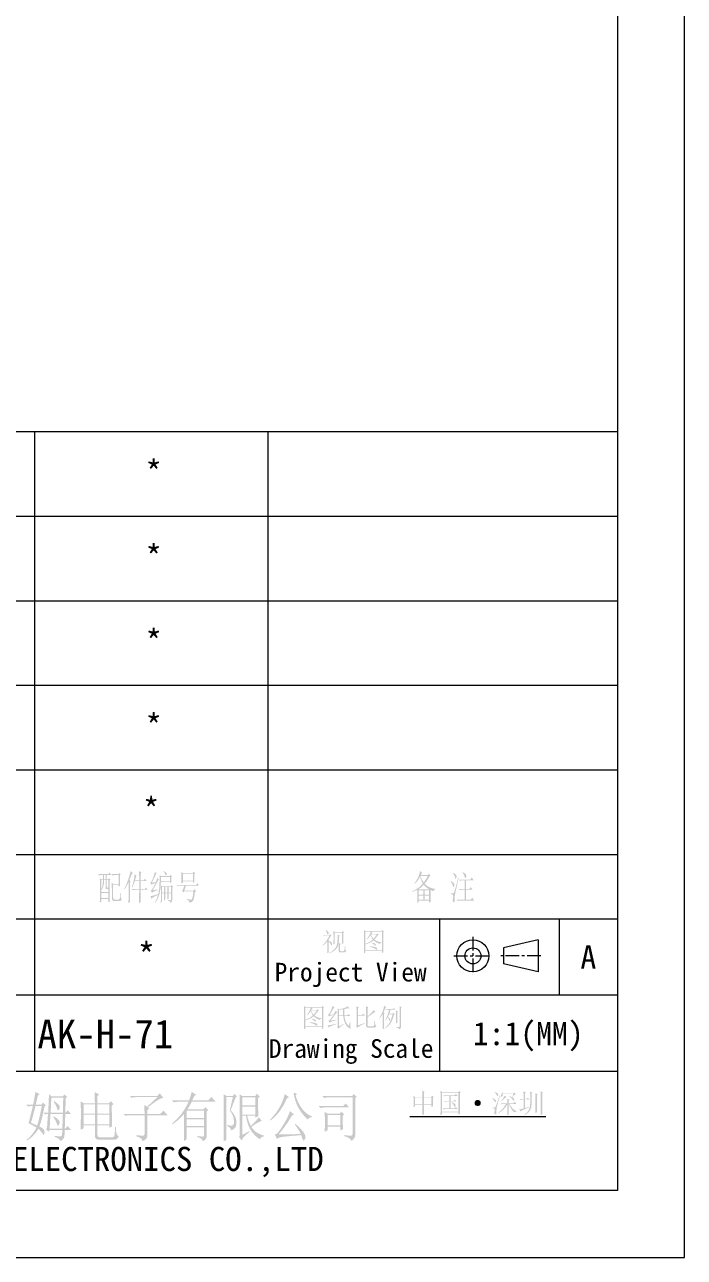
# Model space of a CAD drawing. Header units: millimetres. Extents: x 0 to 260, y 22 to 203.
# Drawn here: x 215.6 to 259.9, y 22.3 to 104.9 of the extents above; entities that cross this region are included whole.
import ezdxf

# ---------------------------------------------------------------- set-up
doc = ezdxf.new("R2010")
doc.units = ezdxf.units.MM

msp = doc.modelspace()

# ---------------------------------------------------------------- hatches: boundary and pattern name
h = msp.add_hatch(color=7)
h.paths.add_polyline_path([(222.011341, 47.880577), (222.011755, 47.659419), (222.012995, 47.468957), (222.015062, 47.309294), (222.017956, 47.180534), (221.923698, 47.125963), (221.923698, 47.253294), (221.559896, 47.253294), (221.559896, 46.416549), (221.566623, 46.345219), (221.586837, 46.295695), (221.62059, 46.267876), (221.667934, 46.261658), (221.937479, 46.261658), (221.980749, 46.284395), (222.004176, 46.352608), (222.010471, 46.408316), (222.016096, 46.484487), (222.020996, 46.581122), (222.025122, 46.69822), (222.058746, 46.69822), (222.062053, 46.529962), (222.071975, 46.407179), (222.097193, 46.327735), (222.146389, 46.289219), (222.083551, 46.189104), (221.990946, 46.161337), (221.640925, 46.161337), (221.564659, 46.168244), (221.511182, 46.207088), (221.480547, 46.277764), (221.472804, 46.380169), (221.472304, 46.74336), (221.470875, 47.032601), (221.468618, 47.247946), (221.465638, 47.389444), (221.559896, 47.307864), (221.923698, 47.307864), (221.923698, 47.908138), (221.66132, 47.908138), (221.499262, 47.880577), (221.438629, 47.962708), (221.910469, 47.962708), (221.957873, 48.044288), (222.058746, 47.935147)])
h.paths.add_polyline_path([(221.331142, 47.534965), (221.331245, 47.270486), (221.331555, 47.031852), (221.332072, 46.819069), (221.332795, 46.632143), (221.333726, 46.471082), (221.334862, 46.335891), (221.336206, 46.226577), (221.337756, 46.143147), (221.243498, 46.079757), (221.243498, 46.307409), (220.758429, 46.307409), (220.758429, 46.116137), (220.664171, 46.070386), (220.667065, 46.226371), (220.669132, 46.411657), (220.670372, 46.626399), (220.670786, 46.870751), (220.670372, 47.116326), (220.669132, 47.334667), (220.667065, 47.525827), (220.664171, 47.689857), (220.758429, 47.617096), (220.872531, 47.617096), (220.872531, 47.908138), (220.785439, 47.908138), (220.623932, 47.880577), (220.562748, 47.962708), (221.243498, 47.962708), (221.324527, 48.071849), (221.432014, 47.908138), (221.128846, 47.908138), (221.128846, 47.617096), (221.236333, 47.617096), (221.283737, 47.698676), (221.377995, 47.589535)])
h.paths.add_polyline_path([(220.953559, 47.908138), (220.953559, 47.617096), (221.047817, 47.617096), (221.047817, 47.908138)])
h.paths.add_polyline_path([(221.128846, 47.562526), (221.128846, 47.144153), (221.140559, 47.082417), (221.17625, 47.062022), (221.243498, 47.062022), (221.243498, 47.562526)])
h.paths.add_polyline_path([(220.953559, 47.562526), (220.941364, 47.339387), (220.904777, 47.152835), (220.843798, 47.00287), (220.758429, 46.889492), (220.758429, 46.762161), (221.243498, 46.762161), (221.243498, 46.962252), (221.149241, 46.962252), (221.10231, 46.970736), (221.069797, 46.996221), (221.05165, 47.038759), (221.047817, 47.098403), (221.047817, 47.562526)])
h.paths.add_polyline_path([(220.758429, 47.562526), (220.758429, 46.944062), (220.808348, 47.050929), (220.844005, 47.189629), (220.865399, 47.360161), (220.872531, 47.562526)])
h.paths.add_polyline_path([(220.758429, 46.707591), (220.758429, 46.361979), (221.243498, 46.361979), (221.243498, 46.707591)])
h = msp.add_hatch(color=7)
h.paths.add_polyline_path([(223.305868, 47.553155), (223.303939, 47.880577), (223.298702, 48.171619), (223.460209, 48.071849), (223.400126, 48.007908), (223.400126, 47.553155), (223.608485, 47.553155), (223.689514, 47.662296), (223.810781, 47.498585), (223.400126, 47.498585), (223.400126, 46.971072), (223.682899, 46.971072), (223.763928, 47.080213), (223.885195, 46.916502), (223.400126, 46.916502), (223.400539, 46.605599), (223.40178, 46.364046), (223.403847, 46.19174), (223.406741, 46.088576), (223.298702, 46.025186), (223.305868, 46.916502), (223.009314, 46.916502), (222.847808, 46.889492), (222.786623, 46.971072), (223.305868, 46.971072), (223.305868, 47.498585), (223.015929, 47.498585), (222.929939, 47.262114), (222.834028, 47.062022), (222.813633, 47.080213), (222.931593, 47.498585), (223.002149, 47.953338), (223.143811, 47.853568), (223.090343, 47.798997), (223.061404, 47.687238), (223.029158, 47.553155)])
h.paths.add_polyline_path([(222.584879, 46.025186), (222.58984, 46.275507), (222.591493, 46.461749), (222.591493, 47.425824), (222.508501, 47.262114), (222.43481, 47.125688), (222.370421, 47.016547), (222.315334, 46.934692), (222.294939, 46.962252), (222.352886, 47.075458), (222.419514, 47.216363), (222.494273, 47.396128), (222.577713, 47.625916), (222.66012, 47.889672), (222.732604, 48.171619), (222.874267, 48.044288), (222.820799, 47.989718), (222.761888, 47.848142), (222.714139, 47.732714), (222.677552, 47.643537), (222.652127, 47.580716), (222.73977, 47.498585), (222.685751, 47.435195), (222.685751, 46.48931), (222.687405, 46.311887), (222.692366, 46.106766)])
h = msp.add_hatch(color=7)
h.paths.add_polyline_path([(224.76135, 47.780807), (224.76135, 47.489765), (225.367687, 47.489765), (225.367687, 47.780807)])
h.paths.add_polyline_path([(224.842379, 47.098403), (224.842379, 46.725781), (224.976875, 46.725781), (224.976875, 47.098403)])
h.paths.add_polyline_path([(225.057904, 47.098403), (225.057904, 46.725781), (225.199015, 46.725781), (225.199015, 47.098403)])
h.paths.add_polyline_path([(225.280044, 47.098403), (225.280044, 46.725781), (225.44155, 46.725781), (225.44155, 47.098403)])
h.paths.add_polyline_path([(224.950417, 48.171619), (225.027613, 48.128943), (225.084707, 48.091899), (225.121647, 48.06054), (225.138381, 48.034917), (225.152162, 47.971528), (225.131767, 47.894357), (225.098142, 47.862387), (225.077816, 47.880577), (225.057904, 47.935147), (225.01236, 48.041945), (224.943251, 48.144609)])
h.paths.add_polyline_path([(224.350143, 46.052196), (224.494148, 46.340137), (224.589371, 46.63924), (224.644355, 46.971072), (224.667092, 47.357474), (224.669573, 47.54692), (224.670399, 47.701846), (224.669573, 47.822252), (224.667092, 47.908138), (224.76135, 47.835377), (225.354458, 47.835377), (225.415091, 47.916957), (225.502735, 47.798997), (225.45533, 47.744427), (225.455743, 47.631566), (225.456984, 47.539375), (225.459051, 47.467855), (225.461945, 47.417005), (225.367687, 47.362435), (225.367687, 47.435195), (224.76135, 47.435195), (224.736132, 47.008692), (224.673707, 46.63924), (224.557263, 46.315057), (224.370538, 46.025186)])
h.paths.add_polyline_path([(225.23319, 46.234097), (225.360039, 46.215149), (225.417847, 46.211497), (225.435486, 46.228861), (225.44155, 46.271028), (225.44155, 46.671211), (225.280044, 46.671211), (225.280044, 46.334418), (225.199015, 46.279848), (225.199015, 46.671211), (225.057904, 46.671211), (225.057904, 46.271028), (224.976875, 46.215907), (224.976875, 46.671211), (224.842379, 46.671211), (224.842379, 46.116137), (224.754735, 46.061567), (224.759696, 46.296109), (224.76135, 46.5075), (224.76135, 47.098403), (224.76135, 47.207543), (224.848993, 47.152973), (225.42832, 47.152973), (225.488954, 47.235104), (225.569983, 47.125963), (225.522578, 47.071393), (225.522578, 46.252287), (225.505491, 46.134327), (225.474554, 46.088852), (225.415091, 46.043377), (225.345638, 46.141011), (225.23319, 46.197717)])
h.paths.add_polyline_path([(224.054141, 46.479939), (224.126815, 46.495855), (224.23742, 46.525414), (224.386058, 46.568616), (224.572834, 46.62546), (224.579449, 46.58908), (224.406953, 46.500403), (224.273111, 46.425369), (224.177923, 46.363977), (224.121389, 46.316228)])
h.paths.add_polyline_path([(224.161628, 47.398815), (224.417943, 47.417005), (224.467966, 47.546265), (224.512201, 47.698676), (224.626853, 47.580716), (224.579449, 47.544336), (224.382252, 47.184668), (224.209032, 46.889492), (224.572834, 46.934692), (224.572834, 46.898311), (224.41771, 46.849426), (224.296331, 46.802813), (224.208748, 46.758475), (224.155013, 46.71641), (224.08115, 46.871302), (224.125385, 46.896933), (224.178715, 46.957292), (224.213347, 47.011758), (224.260226, 47.097438), (224.319405, 47.21433), (224.390933, 47.362435), (224.293161, 47.334538), (224.215647, 47.305453), (224.158389, 47.275231), (224.121389, 47.243923), (224.054141, 47.398815), (224.083062, 47.415248), (224.116842, 47.456279), (224.155375, 47.521908), (224.198559, 47.612135), (224.283722, 47.838685), (224.357309, 48.108229), (224.485191, 47.999088), (224.431172, 47.962708)])
h = msp.add_hatch(color=7)
h.paths.add_polyline_path([(227.005621, 47.962708), (227.006034, 47.77595), (227.007274, 47.625778), (227.009341, 47.512193), (227.012235, 47.435195), (226.911363, 47.380625), (226.911363, 47.471575), (226.237227, 47.471575), (226.237227, 47.389444), (226.136354, 47.344245), (226.142969, 47.730647), (226.136354, 48.117048), (226.237227, 48.044288), (226.904748, 48.044288), (226.964831, 48.135239), (227.059089, 48.026098)])
h.paths.add_polyline_path([(226.237227, 47.989718), (226.237227, 47.526146), (226.911363, 47.526146), (226.911363, 47.989718)])
h.paths.add_polyline_path([(227.045859, 46.762161), (227.016189, 46.550701), (226.988326, 46.389264), (226.962221, 46.27785), (226.937821, 46.216458), (226.890692, 46.153757), (226.843563, 46.111727), (226.781483, 46.078792), (226.689223, 46.043377), (226.670835, 46.109927), (226.629761, 46.173119), (226.566052, 46.2329), (226.479761, 46.289219), (226.486927, 46.325599), (226.645264, 46.270546), (226.756471, 46.252287), (226.840256, 46.279848), (226.86569, 46.323049), (226.891588, 46.425369), (226.918003, 46.586806), (226.944987, 46.807361), (226.325421, 46.807361), (226.264236, 46.734601), (226.183759, 46.861931), (226.226271, 46.909542), (226.260929, 46.979891), (226.290212, 47.073253), (226.318255, 47.189353), (225.934609, 47.189353), (225.873425, 47.171163), (225.819957, 47.243923), (227.120274, 47.243923), (227.207366, 47.362435), (227.328633, 47.189353), (226.432908, 47.189353), (226.33865, 46.861931), (226.937821, 46.861931), (227.012235, 46.962252), (227.113108, 46.825551)])
h = msp.add_hatch(color=7)
h.paths.add_polyline_path([(241.953935, 46.038682), (241.959172, 46.238773), (241.961101, 46.402484), (241.961101, 46.911807), (241.617143, 46.766286), (241.610528, 46.802666), (241.873045, 46.943639), (242.068588, 47.075518), (242.215349, 47.202848), (242.331518, 47.330179), (242.225271, 47.539365), (242.136388, 47.784932), (241.97433, 47.507533), (241.772586, 47.293799), (241.752191, 47.32136), (241.901777, 47.534611), (242.014569, 47.757371), (242.095529, 47.973516), (242.149617, 48.166924), (242.290728, 48.039593), (242.23726, 47.994394), (242.189855, 47.903443), (242.66831, 47.903443), (242.728944, 47.994394), (242.843597, 47.857692), (242.769183, 47.803122), (242.683701, 47.650177), (242.602509, 47.518833), (242.525554, 47.409192), (242.452785, 47.32136), (242.619321, 47.172049), (242.796192, 47.071108), (242.979747, 47.008545), (243.166609, 46.975748), (243.166609, 46.948187), (243.085718, 46.902712), (243.032112, 46.820856), (242.937441, 46.861784), (242.870055, 46.893617), (242.843597, 46.857236), (242.843597, 46.384294), (242.850211, 46.111442), (242.748788, 46.056872), (242.748788, 46.193022), (242.055359, 46.193022), (242.055359, 46.083881)])
h.paths.add_polyline_path([(242.169461, 47.848873), (242.156231, 47.830683), (242.265716, 47.596347), (242.392151, 47.40294), (242.529818, 47.605236), (242.661696, 47.848873)])
h.paths.add_polyline_path([(242.392151, 47.248599), (242.22348, 47.089023), (242.041579, 46.957558), (242.061974, 46.939368), (242.735559, 46.939368), (242.755954, 46.939368), (242.56041, 47.080341)])
h.paths.add_polyline_path([(242.055359, 46.884797), (242.055359, 46.584385), (242.365142, 46.584385), (242.365142, 46.884797)])
h.paths.add_polyline_path([(242.452785, 46.884797), (242.452785, 46.584385), (242.748788, 46.584385), (242.748788, 46.884797)])
h.paths.add_polyline_path([(242.055359, 46.529815), (242.055359, 46.247592), (242.365142, 46.247592), (242.365142, 46.529815)])
h.paths.add_polyline_path([(242.452785, 46.529815), (242.452785, 46.247592), (242.748788, 46.247592), (242.748788, 46.529815)])
h = msp.add_hatch(color=7)
h.paths.add_polyline_path([(245.000361, 48.112354), (245.128105, 48.023815), (245.202106, 47.958013), (245.23759, 47.903443), (245.24951, 47.848873), (245.222501, 47.744142), (245.198867, 47.699769), (245.182262, 47.685162), (245.1567, 47.707899), (245.134858, 47.776112), (245.081045, 47.92122), (244.987132, 48.085344)])
h.paths.add_polyline_path([(244.737431, 47.603031), (245.505274, 47.603031), (245.613312, 47.739732), (245.741194, 47.54846), (245.229667, 47.54846), (245.229667, 46.975748), (245.445192, 46.975748), (245.53945, 47.103079), (245.667332, 46.921177), (245.229667, 46.921177), (245.229667, 46.247592), (245.532284, 46.247592), (245.640322, 46.384294), (245.768204, 46.193022), (244.825075, 46.193022), (244.663569, 46.166013), (244.602935, 46.247592), (245.134858, 46.247592), (245.134858, 46.921177), (244.966737, 46.921177), (244.80468, 46.893617), (244.744597, 46.975748), (245.134858, 46.975748), (245.134858, 47.54846), (244.960122, 47.54846), (244.798065, 47.521451)])
h.paths.add_polyline_path([(244.737431, 47.739732), (244.686428, 47.507578), (244.641322, 47.302257), (244.60212, 47.123781), (244.568828, 46.972165), (244.541454, 46.84742), (244.520003, 46.74956), (244.504482, 46.678598), (244.494897, 46.634546), (244.473744, 46.502323), (244.46458, 46.352323), (244.463753, 46.214795), (244.467887, 46.120262), (244.460997, 46.0865), (244.440878, 46.075062), (244.373629, 46.102623), (244.33842, 46.141139), (244.326776, 46.202393), (244.331737, 46.256756), (244.34662, 46.329723), (244.361778, 46.411579), (244.367015, 46.475244), (244.359298, 46.532226), (244.336698, 46.575565), (244.288673, 46.611946), (244.205509, 46.648326), (244.205509, 46.684706), (244.303763, 46.672028), (244.356542, 46.670926), (244.389132, 46.693319), (244.427097, 46.752506), (244.440379, 46.785063), (244.459972, 46.843878), (244.485882, 46.928958), (244.518117, 47.040309), (244.556681, 47.177937), (244.601583, 47.341849), (244.652827, 47.532052), (244.710422, 47.748552)])
h.paths.add_polyline_path([(244.212123, 47.51208), (244.315467, 47.44273), (244.389821, 47.380202), (244.435133, 47.324495), (244.451351, 47.275609), (244.447768, 47.19713), (244.430956, 47.143868), (244.409803, 47.113138), (244.394024, 47.103079), (244.368462, 47.123405), (244.34662, 47.184658), (244.292532, 47.318948), (244.198343, 47.485071)])
h.paths.add_polyline_path([(244.373629, 48.057783), (244.45446, 48.002912), (244.515085, 47.956566), (244.555556, 47.9188), (244.575925, 47.889663), (244.59632, 47.803122), (244.569311, 47.693981), (244.547055, 47.653054), (244.535135, 47.639411), (244.515016, 47.662149), (244.494897, 47.730361), (244.444392, 47.868992), (244.3604, 48.030774)])
h = msp.add_hatch(color=7)
h.paths.add_polyline_path([(236.999893, 44.028583), (237.000315, 43.767109), (237.001616, 43.563977), (237.003846, 43.41924), (237.007059, 43.332949), (236.91225, 43.27893), (236.91225, 44.048427), (236.426078, 44.048427), (236.426078, 43.319169), (236.33182, 43.258535), (236.334714, 43.328591), (236.336781, 43.424589), (236.338021, 43.546425), (236.338435, 43.693995), (236.338021, 43.842737), (236.336781, 43.968225), (236.334714, 44.070561), (236.33182, 44.14985), (236.432693, 44.089217), (236.899021, 44.089217), (236.95304, 44.156465), (237.053912, 44.068822)])
h.paths.add_polyline_path([(236.60853, 43.913379), (236.770588, 43.83235), (236.709954, 43.785497), (236.703891, 43.554744), (236.686252, 43.363266), (236.652283, 43.202931), (236.598057, 43.066161), (236.516133, 42.945858), (236.399068, 42.836304), (236.25024, 42.739566), (236.074954, 42.65771), (236.061725, 42.677554), (236.292753, 42.828036), (236.446473, 42.981825), (236.539835, 43.150566), (236.591443, 43.346178), (236.610735, 43.592572)])
h.paths.add_polyline_path([(236.689559, 42.805987), (236.689559, 43.137268), (236.687905, 43.231457), (236.682944, 43.366573), (236.837836, 43.285545), (236.777202, 43.23814), (236.777202, 42.853392), (236.795806, 42.809639), (236.851616, 42.799373), (236.999893, 42.799373), (237.049089, 42.82466), (237.074307, 42.900796), (237.088088, 43.116873), (237.121712, 43.116873), (237.124192, 42.998499), (237.131634, 42.914026), (237.152718, 42.858215), (237.196126, 42.826382), (237.139902, 42.752106), (237.040683, 42.718344), (236.804212, 42.718344), (236.718153, 42.740255)])
h.paths.add_polyline_path([(235.912897, 42.65771), (235.91579, 42.755086), (235.917858, 42.919124), (235.919098, 43.149928), (235.919511, 43.447602), (235.781087, 43.293882), (235.609177, 43.157111), (235.595397, 43.177506), (235.764826, 43.356445), (235.895809, 43.542411), (235.989653, 43.709291), (236.047944, 43.83235), (235.771234, 43.83235), (235.683591, 43.819121), (235.629572, 43.87314), (236.047944, 43.87314), (236.101963, 43.947554), (236.216616, 43.839516), (236.149368, 43.805341), (236.007706, 43.562255), (236.007706, 43.501621), (236.130558, 43.444915), (236.203387, 43.39689), (236.238872, 43.352242), (236.250792, 43.30594), (236.233704, 43.23814), (236.219166, 43.207892), (236.186093, 43.214576), (236.155983, 43.26515), (236.095073, 43.364713), (236.007706, 43.461382), (236.008119, 43.166611), (236.009359, 42.944549), (236.011426, 42.795144), (236.01432, 42.718344)])
h.paths.add_polyline_path([(235.804858, 44.203869), (235.818639, 44.21765), (235.932327, 44.150746), (235.990618, 44.099138), (236.020935, 44.021417), (235.990618, 43.947003), (235.966158, 43.921716), (235.953687, 43.913379), (235.929778, 43.930329), (235.912897, 43.981178), (235.875621, 44.087356)])
h = msp.add_hatch(color=7)
h.paths.add_polyline_path([(239.675902, 44.095831), (239.675902, 42.97521), (239.682517, 42.731573), (239.581093, 42.677554), (239.581093, 42.812602), (238.480867, 42.812602), (238.480867, 42.704564), (238.379444, 42.664325), (238.386058, 42.941035), (238.386058, 43.960783), (238.379444, 44.21765), (238.480867, 44.156465), (239.567864, 44.156465), (239.615269, 44.224264), (239.723307, 44.136621)])
h.paths.add_polyline_path([(238.480867, 44.116226), (238.480867, 43.285545), (238.762401, 43.42893), (238.973654, 43.589264), (238.818211, 43.866526), (238.706659, 43.710738), (238.588906, 43.58265), (238.568511, 43.59643), (238.750412, 43.889677), (238.809598, 44.022382), (238.838606, 44.116226)])
h.paths.add_polyline_path([(238.480867, 42.853392), (239.581093, 42.853392), (239.581093, 44.116226), (238.851835, 44.116226), (238.967039, 44.055592), (238.926249, 44.035197), (238.865616, 43.940388), (239.223354, 43.940388), (239.270759, 44.001573), (239.372183, 43.906764), (239.318163, 43.87314), (239.081692, 43.576035), (239.306175, 43.452563), (239.561249, 43.393583), (239.561249, 43.366573), (239.478223, 43.343009), (239.432816, 43.285545), (239.211641, 43.390138), (239.021058, 43.528631), (238.767706, 43.364851), (238.480867, 43.251921)])
h.paths.add_polyline_path([(238.845221, 43.90015), (238.938101, 43.749806), (239.027673, 43.636669), (239.122, 43.75642), (239.21674, 43.90015)])
h.paths.add_polyline_path([(238.886011, 43.380354), (239.024228, 43.347694), (239.115316, 43.319169), (239.164237, 43.282789), (239.17595, 43.228218), (239.165752, 43.180125), (239.14894, 43.164277), (239.102087, 43.197901), (239.012377, 43.271902), (238.878845, 43.359959)])
h.paths.add_polyline_path([(238.757578, 43.137268), (238.899378, 43.120215), (239.014719, 43.103781), (239.103603, 43.087968), (239.166028, 43.072776), (239.241131, 43.031366), (239.270759, 42.968045), (239.267176, 42.91251), (239.243749, 42.894182), (239.216464, 42.904173), (239.17595, 42.934421), (239.111975, 42.97577), (239.020921, 43.018825), (238.902788, 43.063637), (238.757578, 43.110258)])
h = msp.add_hatch(color=7)
h.paths.add_polyline_path([(235.654043, 39.004606), (235.654043, 37.883985), (235.660658, 37.640348), (235.559234, 37.586329), (235.559234, 37.721377), (234.459008, 37.721377), (234.459008, 37.613339), (234.357585, 37.5731), (234.364199, 37.84981), (234.364199, 38.869558), (234.357585, 39.126425), (234.459008, 39.06524), (235.546005, 39.06524), (235.593409, 39.133039), (235.701448, 39.045396)])
h.paths.add_polyline_path([(234.459008, 39.025001), (234.459008, 38.19432), (234.740542, 38.337704), (234.951795, 38.498039), (234.796352, 38.7753), (234.6848, 38.619513), (234.567046, 38.491425), (234.546652, 38.505205), (234.728553, 38.798451), (234.787739, 38.931157), (234.816747, 39.025001)])
h.paths.add_polyline_path([(234.459008, 37.762167), (235.559234, 37.762167), (235.559234, 39.025001), (234.829976, 39.025001), (234.94518, 38.964367), (234.90439, 38.943972), (234.843757, 38.849163), (235.201495, 38.849163), (235.2489, 38.910348), (235.350323, 38.815539), (235.296304, 38.781915), (235.059833, 38.48481), (235.284315, 38.361338), (235.53939, 38.302358), (235.53939, 38.275348), (235.456363, 38.251784), (235.410957, 38.19432), (235.189782, 38.298913), (234.999199, 38.437405), (234.745847, 38.273626), (234.459008, 38.160695)])
h.paths.add_polyline_path([(234.823362, 38.808925), (234.916241, 38.658581), (235.005814, 38.545444), (235.100141, 38.665195), (235.194881, 38.808925)])
h.paths.add_polyline_path([(234.864152, 38.289129), (235.002369, 38.256469), (235.093457, 38.227944), (235.142377, 38.191563), (235.154091, 38.136993), (235.143893, 38.0889), (235.127081, 38.073052), (235.080228, 38.106676), (234.990518, 38.180677), (234.856986, 38.268734)])
h.paths.add_polyline_path([(234.735718, 38.046043), (234.877518, 38.028989), (234.99286, 38.012556), (235.081744, 37.996743), (235.144169, 37.98155), (235.219272, 37.94014), (235.2489, 37.87682), (235.245317, 37.821285), (235.22189, 37.802957), (235.194605, 37.812947), (235.154091, 37.843195), (235.090115, 37.884545), (234.999061, 37.9276), (234.880929, 37.972412), (234.735718, 38.019033)])
h = msp.add_hatch(color=7)
h.paths.add_polyline_path([(236.70383, 37.762167), (237.027945, 37.930839), (237.041725, 37.910995), (236.906936, 37.817848), (236.800155, 37.735088), (236.72128, 37.66256), (236.670206, 37.600109), (236.582563, 37.721377), (236.607643, 37.758722), (236.616187, 37.829966), (236.616187, 38.80231), (236.614533, 38.874657), (236.609572, 38.970982), (236.70383, 38.903182), (236.861822, 38.937496), (237.038418, 38.987518), (237.195928, 39.047601), (237.29804, 39.112644), (237.392849, 38.977596), (237.346254, 38.976675), (237.274338, 38.96733), (237.177204, 38.949614), (237.054954, 38.923577), (237.068735, 38.505205), (237.251187, 38.505205), (237.345445, 38.599463), (237.473878, 38.464415), (237.075349, 38.464415), (237.095383, 38.319187), (237.122341, 38.19432), (237.15612, 38.089709), (237.196617, 38.005253), (237.282882, 37.880334), (237.36584, 37.802957), (237.453483, 38.065886), (237.480493, 38.059272), (237.460993, 37.908928), (237.45679, 37.795791), (237.487107, 37.633734), (237.480493, 37.606724), (237.43047, 37.626154), (237.334972, 37.684445), (237.221766, 37.789934), (237.118895, 37.951234), (237.037178, 38.173925), (236.987706, 38.464415), (236.70383, 38.464415)])
h.paths.add_polyline_path([(236.967311, 38.910348), (236.70383, 38.869558), (236.70383, 38.505205), (236.981092, 38.505205), (236.970687, 38.721006)])
h.paths.add_polyline_path([(236.278843, 39.126425), (236.413891, 39.045396), (236.351121, 38.980904), (236.285458, 38.883339), (236.199124, 38.739403), (236.075996, 38.538829), (236.352706, 38.559224), (236.411962, 38.663817), (236.46791, 38.80231), (236.589178, 38.721281), (236.565088, 38.699577), (236.526684, 38.655136), (236.473913, 38.587956), (236.406725, 38.498039), (236.261549, 38.307388), (236.123401, 38.1403), (236.541773, 38.214715), (236.541773, 38.187705), (236.368226, 38.136123), (236.232817, 38.089658), (236.135441, 38.048256), (236.075996, 38.011867), (235.994967, 38.146915), (236.030107, 38.164623), (236.082611, 38.204241), (236.121583, 38.243205), (236.177351, 38.309661), (236.249965, 38.403609), (236.339477, 38.525049), (236.22193, 38.499486), (236.139937, 38.477644), (236.042372, 38.424176), (235.967958, 38.545444), (236.004131, 38.56993), (236.044852, 38.616895), (236.090121, 38.686288), (236.139937, 38.778057), (236.226753, 38.968157)])
h.paths.add_polyline_path([(235.940948, 37.816186), (236.071586, 37.841335), (236.180727, 37.86359), (236.314948, 37.893769), (236.521929, 37.944619), (236.528544, 37.917609), (236.31233, 37.837959), (236.055601, 37.735157), (236.015362, 37.687753)])
h = msp.add_hatch(color=7)
h.paths.add_polyline_path([(237.882602, 38.653482), (237.880673, 38.91841), (237.875436, 39.10603), (238.037493, 39.031616), (237.97686, 38.977596), (237.97686, 38.525049), (238.246955, 38.525049), (238.327984, 38.606077), (238.449803, 38.48481), (237.97686, 38.48481), (237.97686, 37.829966), (238.422793, 37.984858), (238.436022, 37.957848), (238.255361, 37.871454), (238.111908, 37.794206), (238.005661, 37.726157), (237.936621, 37.667358), (237.855592, 37.782562), (237.875712, 37.819355), (237.882602, 37.87682)])
h.paths.add_polyline_path([(238.523665, 38.768135), (238.522012, 38.957133), (238.517051, 39.119259), (238.685723, 39.03823), (238.618474, 38.984211), (238.618474, 38.417011), (238.871482, 38.653482), (238.964913, 38.769995), (239.023618, 38.862944), (239.158665, 38.734511), (239.06737, 38.697441), (238.955818, 38.613243), (238.807403, 38.499968), (238.618474, 38.376772), (238.618474, 37.84981), (238.640385, 37.789039), (238.706118, 37.768781), (238.982828, 37.768781), (239.028303, 37.783802), (239.057242, 37.829415), (239.066423, 37.870463), (239.074054, 37.932492), (239.080031, 38.015605), (239.084251, 38.119905), (239.117875, 38.119905), (239.123732, 37.979759), (239.141578, 37.883434), (239.172584, 37.821009), (239.219299, 37.782562), (239.141578, 37.70484), (239.090246, 37.687201), (239.023618, 37.681138), (238.672493, 37.681138), (238.607381, 37.689191), (238.560872, 37.713315), (238.532967, 37.753459), (238.523665, 37.809571)])
h = msp.add_hatch(color=7)
h.paths.add_polyline_path([(240.390905, 38.545444), (240.313184, 38.272041), (240.228848, 38.073052), (240.134245, 37.924293), (240.026, 37.802405), (239.906111, 37.70484), (239.7763, 37.627119), (239.763071, 37.647514), (239.908178, 37.765543), (240.019386, 37.8906), (240.106202, 38.025441), (240.178136, 38.173925), (240.239872, 38.349624), (240.296647, 38.565839), (240.06679, 38.565839), (239.985762, 38.397167), (240.068375, 38.336051), (240.114195, 38.288577), (240.141204, 38.227944), (240.117502, 38.164003), (240.087185, 38.133686), (240.068513, 38.15036), (240.053561, 38.200934), (240.022969, 38.287199), (239.972533, 38.370157), (239.810475, 38.154081), (239.79008, 38.173925), (239.893433, 38.345215), (239.975289, 38.548751), (240.031995, 38.741883), (240.060176, 38.883339), (239.965367, 38.883339), (239.891504, 38.869558), (239.830319, 38.923577), (240.309876, 38.923577), (240.38429, 38.997991), (240.498943, 38.883339), (240.168214, 38.883339), (240.135968, 38.776747), (240.080571, 38.606077), (240.289481, 38.606077), (240.3435, 38.673877), (240.458704, 38.586234)])
h.paths.add_polyline_path([(240.613596, 38.275348), (240.615318, 38.17234), (240.620762, 37.998638), (240.519338, 37.951234), (240.524299, 38.136786), (240.525953, 38.248339), (240.525953, 38.626472), (240.519338, 38.835934), (240.667615, 38.768135), (240.613596, 38.714116)])
h.paths.add_polyline_path([(240.782819, 38.80231), (240.78089, 38.938667), (240.775653, 39.119259), (240.924481, 39.045396), (240.870462, 39.004606), (240.870462, 37.728543), (240.864476, 37.67852), (240.839939, 37.635938), (240.796901, 37.600798), (240.735414, 37.5731), (240.719817, 37.614019), (240.679673, 37.649099), (240.615034, 37.678287), (240.525953, 37.701533), (240.532567, 37.735157), (240.669338, 37.717794), (240.742029, 37.718621), (240.772553, 37.742736), (240.782819, 37.795791)])
h.paths.add_polyline_path([(239.634638, 37.5731), (239.639598, 37.763889), (239.641252, 37.8906), (239.641252, 38.586234), (239.519571, 38.407089), (239.425176, 38.289129), (239.405332, 38.302358), (239.535074, 38.541861), (239.628023, 38.76152), (239.692171, 38.960715), (239.736061, 39.139654), (239.884338, 39.058625), (239.830319, 39.025001), (239.780822, 38.90748), (239.740678, 38.812025), (239.709939, 38.738584), (239.688657, 38.687106), (239.783466, 38.646867), (239.729447, 38.599463), (239.729447, 37.87682), (239.736061, 37.620504)])
h = msp.add_hatch(color=7)
h.paths.add_polyline_path([(217.41548, 32.994102), (217.36532, 31.98207), (218.187182, 31.98207), (218.212538, 32.994102)])
h.paths.add_polyline_path([(217.352091, 31.897735), (217.301379, 30.913815), (218.149148, 30.913815), (218.187182, 31.897735)])
h.paths.add_polyline_path([(217.251218, 33.218998), (217.428158, 33.078438), (218.19986, 33.078438), (218.275927, 33.204666), (218.478223, 33.035994), (218.377351, 32.951658), (218.351995, 31.98207), (218.377351, 31.98207), (218.516257, 32.136411), (218.731231, 31.897735), (218.351995, 31.897735), (218.31341, 30.913815), (218.351995, 30.913815), (218.503579, 31.082487), (218.731231, 30.829479), (218.31341, 30.829479), (218.309069, 30.63639), (218.296047, 30.479527), (218.274343, 30.358733), (218.243957, 30.273854), (218.150664, 30.156377), (218.010242, 30.069905), (217.986479, 30.151648), (217.915226, 30.228172), (217.796534, 30.299426), (217.630454, 30.365356), (217.630454, 30.435912), (217.826687, 30.404148), (217.984886, 30.393468), (218.092373, 30.414965), (218.112328, 30.44865), (218.128408, 30.528998), (218.140664, 30.655958), (218.149148, 30.829479), (217.301379, 30.829479), (217.225862, 30.7027), (217.048371, 30.871372), (217.124439, 30.955708), (217.187829, 31.897735), (216.985532, 31.869623), (216.884109, 31.98207), (217.200506, 31.98207), (217.222615, 32.407264), (217.238471, 32.75515), (217.248023, 33.025728)])
h.paths.add_polyline_path([(217.605098, 32.754874), (217.756097, 32.648955), (217.867615, 32.556161), (217.939652, 32.476597), (217.972208, 32.410365), (217.976686, 32.301638), (217.940237, 32.213581), (217.89111, 32.155565), (217.858106, 32.136411), (217.82338, 32.171551), (217.795268, 32.276971), (217.712861, 32.484228), (217.567616, 32.712982)])
h.paths.add_polyline_path([(217.567616, 31.742843), (217.677601, 31.675156), (217.767845, 31.612687), (217.838452, 31.55549), (217.889526, 31.503616), (217.951537, 31.412321), (217.972208, 31.335495), (217.959461, 31.263079), (217.921496, 31.187769), (217.880499, 31.129754), (217.858106, 31.110599), (217.820072, 31.142087), (217.782039, 31.236827), (217.696876, 31.451112), (217.54226, 31.700951)])
h.paths.add_polyline_path([(216.353289, 32.431862), (216.305755, 32.244699), (216.239256, 31.992475), (216.153843, 31.675242), (216.049569, 31.293051), (216.466839, 31.124379), (216.542502, 31.374717), (216.618216, 31.676008), (216.694034, 32.028355), (216.770007, 32.431862)])
h.paths.add_polyline_path([(216.631101, 33.218998), (216.517, 33.134662), (216.488586, 33.027175), (216.453816, 32.888268), (216.412742, 32.717943), (216.365415, 32.516198), (216.757881, 32.516198), (216.846075, 32.656758), (217.048371, 32.473754), (216.947499, 32.375638), (216.869881, 31.976799), (216.789162, 31.623643), (216.705343, 31.316168), (216.618423, 31.054375), (216.72684, 30.993483), (216.811486, 30.938069), (216.872361, 30.888029), (216.909465, 30.84326), (216.94743, 30.758924), (216.960177, 30.674588), (216.940884, 30.547808), (216.923521, 30.495236), (216.909465, 30.477804), (216.874394, 30.505916), (216.820719, 30.590252), (216.703861, 30.744868), (216.555585, 30.899484), (216.388566, 30.660532), (216.204185, 30.449692), (216.00244, 30.266964), (215.783332, 30.112348), (215.757976, 30.154241), (215.965302, 30.353936), (216.144102, 30.558695), (216.294377, 30.768622), (216.416127, 30.98382), (216.125223, 31.152491), (215.884756, 31.264939), (216.03317, 31.837652), (216.175797, 32.431862), (216.150441, 32.431862), (215.992449, 32.421182), (215.847273, 32.389419), (215.733171, 32.516198), (216.188475, 32.516198), (216.245104, 32.796164), (216.289279, 33.032411), (216.320948, 33.224837), (216.340059, 33.373338)])
h = msp.add_hatch(color=7)
h.paths.add_polyline_path([(220.331982, 32.614314), (220.328675, 33.004506), (220.318753, 33.359557), (220.610346, 33.204666), (220.508923, 33.10655), (220.508923, 32.614314), (221.280073, 32.614314), (221.406852, 32.754874), (221.583792, 32.55809), (221.470242, 32.459974), (221.470425, 32.192032), (221.470983, 31.950444), (221.471928, 31.735212), (221.473274, 31.546335), (221.475033, 31.383812), (221.477218, 31.247645), (221.479843, 31.137833), (221.48292, 31.054375), (221.293302, 30.955708), (221.293302, 31.124379), (220.508923, 31.124379), (220.508923, 30.492136), (220.518345, 30.424448), (220.546681, 30.376036), (220.594034, 30.346951), (220.660507, 30.337244), (221.533081, 30.337244), (221.621688, 30.381066), (221.65986, 30.484419), (221.66607, 30.568462), (221.672331, 30.686715), (221.678696, 30.839281), (221.685216, 31.026263), (221.748606, 31.026263), (221.75131, 30.865222), (221.759492, 30.734257), (221.773255, 30.633264), (221.792703, 30.56214), (221.847756, 30.460096), (221.925546, 30.379136), (221.86884, 30.282674), (221.799318, 30.21763), (221.707265, 30.180906), (221.583792, 30.168572), (220.597117, 30.168572), (220.481043, 30.186142), (220.398197, 30.238852), (220.348528, 30.326702), (220.331982, 30.449692), (220.331982, 31.124379), (219.572959, 31.124379), (219.572959, 30.927596), (219.38279, 30.829479), (219.395468, 31.813399), (219.392229, 32.29833), (219.38279, 32.741094), (219.585086, 32.614314)])
h.paths.add_polyline_path([(219.572959, 32.529978), (219.572959, 31.925846), (220.331982, 31.925846), (220.331982, 32.529978)])
h.paths.add_polyline_path([(220.508923, 32.529978), (220.508923, 31.925846), (221.293302, 31.925846), (221.293302, 32.529978)])
h.paths.add_polyline_path([(219.572959, 31.841511), (219.572959, 31.208715), (220.331982, 31.208715), (220.331982, 31.841511)])
h.paths.add_polyline_path([(220.508923, 31.841511), (220.508923, 31.208715), (221.293302, 31.208715), (221.293302, 31.841511)])
h = msp.add_hatch(color=7)
h.dxf.hatch_style = 2
h.paths.add_polyline_path([(222.66585, 33.10655), (224.525099, 33.10655), (224.689913, 33.275221), (224.930242, 32.96599), (224.849024, 32.956705), (224.757574, 32.92892), (224.655996, 32.882739), (224.544392, 32.818264), (224.415106, 32.732473), (224.261274, 32.623065), (224.082947, 32.489989), (223.880177, 32.333195), (223.994279, 32.248859), (223.855373, 32.164523), (223.855373, 31.897735), (224.727946, 31.897735), (224.930242, 32.12263), (225.208606, 31.813399), (223.855373, 31.813399), (223.855373, 30.464024), (223.834805, 30.339268), (223.773104, 30.232031), (223.670268, 30.14226), (223.526297, 30.069905), (223.500157, 30.170364), (223.421773, 30.260074), (223.291195, 30.339036), (223.108476, 30.407248), (223.108476, 30.477804), (223.264961, 30.459399), (223.392972, 30.446316), (223.492561, 30.438504), (223.56378, 30.435912), (223.612881, 30.448211), (223.646118, 30.485108), (223.663541, 30.546603), (223.665203, 30.632695), (223.665203, 31.813399), (222.678528, 31.813399), (222.52026, 31.802719), (222.374808, 31.770955), (222.261258, 31.897735), (223.665203, 31.897735), (223.652525, 32.501866), (223.830017, 32.375638), (224.525099, 33.022214), (223.08312, 33.022214), (222.924852, 33.011534), (222.7794, 32.97977)])
h = msp.add_hatch(color=7)
h.paths.add_polyline_path([(226.49296, 32.12263), (226.49296, 31.630395), (227.656575, 31.630395), (227.656575, 32.12263)])
h.paths.add_polyline_path([(226.49296, 31.546059), (226.49296, 31.082487), (227.656575, 31.082487), (227.656575, 31.546059)])
h.paths.add_polyline_path([(227.213949, 30.42158), (227.40343, 30.389816), (227.542474, 30.379136), (227.592393, 30.387086), (227.62805, 30.4109), (227.649444, 30.450527), (227.656575, 30.505916), (227.656575, 30.998151), (226.49296, 30.998151), (226.49296, 30.196684), (226.30279, 30.069905), (226.305891, 30.150886), (226.308578, 30.273958), (226.310852, 30.439146), (226.312712, 30.646476), (226.314159, 30.895974), (226.315193, 31.187666), (226.315813, 31.521577), (226.31602, 31.897735), (225.945603, 31.511195), (225.543767, 31.194935), (225.506284, 31.236827), (225.836325, 31.551158), (226.119236, 31.876237), (226.247815, 32.052557), (226.373966, 32.250788), (226.49774, 32.47093), (226.619188, 32.712982), (225.923554, 32.712982), (225.765287, 32.702302), (225.619835, 32.670538), (225.506284, 32.797318), (226.644544, 32.797318), (226.707701, 32.964836), (226.758301, 33.116747), (226.796395, 33.252949), (226.822035, 33.373338), (227.137882, 33.176554), (227.011102, 33.12033), (226.928902, 32.941047), (226.859518, 32.797318), (227.934939, 32.797318), (228.149913, 33.035994), (228.440955, 32.712982), (226.834162, 32.712982), (226.692017, 32.445918), (226.543672, 32.206966), (227.631219, 32.206966), (227.732643, 32.347526), (227.947617, 32.164523), (227.834067, 32.066406), (227.834067, 30.407248), (227.816617, 30.301828), (227.764338, 30.210465), (227.677332, 30.133157), (227.555703, 30.069905), (227.538736, 30.150727), (227.47619, 30.224521), (227.367962, 30.291286), (227.213949, 30.351024)])
h = msp.add_hatch(color=7)
h.paths.add_polyline_path([(230.218646, 32.389419), (230.218646, 31.855291), (231.104449, 31.855291), (231.104449, 32.389419)])
h.paths.add_polyline_path([(230.003121, 30.351024), (230.041086, 30.442871), (230.053832, 30.54836), (230.053628, 31.131244), (230.053023, 31.64297), (230.05203, 32.083537), (230.050663, 32.452946), (230.048934, 32.751197), (230.046856, 32.978289), (230.044442, 33.134222), (230.041706, 33.218998), (230.218646, 33.092218), (231.09122, 33.092218), (231.192643, 33.24711), (231.394939, 33.050326), (231.281389, 32.96599), (231.282121, 32.562715), (231.284352, 32.224398), (231.288133, 31.95109), (231.293516, 31.742843), (231.104449, 31.644727), (231.104449, 31.770955), (230.547721, 31.770955), (230.639085, 31.440639), (230.7875, 31.096267), (231.088119, 31.374011), (231.332101, 31.672839), (231.534397, 31.419831), (231.423723, 31.395233), (231.268711, 31.321439), (231.069464, 31.198449), (230.826085, 31.026263), (230.941005, 30.877022), (231.058353, 30.753412), (231.178079, 30.655433), (231.30013, 30.583086), (231.516482, 30.490137), (231.673303, 30.449692), (231.673303, 30.393468), (231.590319, 30.375898), (231.518343, 30.337244), (231.457425, 30.277506), (231.407617, 30.196684), (231.257859, 30.294155), (231.112028, 30.417928), (230.970125, 30.568057), (230.832148, 30.744592), (230.707298, 30.951083), (230.605599, 31.191008), (230.527051, 31.464316), (230.471654, 31.770955), (230.218646, 31.770955), (230.218646, 30.492136), (230.699306, 30.745143), (230.724661, 30.7027), (230.537989, 30.561296), (230.383046, 30.418135), (230.259729, 30.273114), (230.167934, 30.126129)])
h.paths.add_polyline_path([(229.383555, 32.150742), (229.586402, 33.022214), (229.143225, 33.022214), (229.143225, 30.829479), (229.146257, 30.470776), (229.155903, 30.154241), (228.966285, 30.069905), (228.969203, 30.172305), (228.971754, 30.303405), (228.97393, 30.463224), (228.975724, 30.651781), (228.977131, 30.869097), (228.978144, 31.11519), (228.978757, 31.390079), (228.978963, 31.693785), (228.978757, 31.995806), (228.978144, 32.266032), (228.977131, 32.504452), (228.975724, 32.711053), (228.97393, 32.88582), (228.971754, 33.028742), (228.969203, 33.139806), (228.966285, 33.218998), (229.155903, 33.10655), (229.586402, 33.10655), (229.699952, 33.232778), (229.864214, 33.050326), (229.763342, 32.97977), (229.446944, 32.150742), (229.603283, 31.948171), (229.718694, 31.763789), (229.794761, 31.579477), (229.832795, 31.377387), (229.827696, 31.182326), (229.775469, 31.019097), (229.727203, 30.949963), (229.658473, 30.890595), (229.56928, 30.841046), (229.459622, 30.801367), (229.447642, 30.883025), (229.399333, 30.959359), (229.314748, 31.030423), (229.193937, 31.096267), (229.193937, 31.152491), (229.355098, 31.121003), (229.459622, 31.110599), (229.563871, 31.126309), (229.623885, 31.173438), (229.65241, 31.248954), (229.661918, 31.349275), (229.655442, 31.465375), (229.636563, 31.616615), (229.611138, 31.71325), (229.560495, 31.834483), (229.484634, 31.980313)])
h.paths.add_polyline_path([(230.218646, 33.007882), (230.218646, 32.473754), (231.104449, 32.473754), (231.104449, 33.007882)])
h = msp.add_hatch(color=7)
h.paths.add_polyline_path([(232.653937, 30.520248), (234.146628, 30.54836), (233.975545, 30.850563), (233.742036, 31.194935), (233.779519, 31.236827), (233.991065, 31.040879), (234.157652, 30.874748), (234.279178, 30.738486), (234.355539, 30.632144), (234.436154, 30.470707), (234.463026, 30.351024), (234.448694, 30.268618), (234.40625, 30.189518), (234.357123, 30.13171), (234.324119, 30.112348), (234.295249, 30.137015), (234.260178, 30.210465), (234.212981, 30.361704), (234.171984, 30.477804), (233.88474, 30.454084), (233.630312, 30.432122), (233.408697, 30.411917), (233.219897, 30.393468), (233.063912, 30.376777), (232.940741, 30.361842), (232.850385, 30.348665), (232.792843, 30.337244), (232.647322, 30.288048), (232.539835, 30.224796), (232.400929, 30.520248), (232.454569, 30.531625), (232.514617, 30.565792), (232.581073, 30.622799), (232.653937, 30.7027), (232.736637, 30.809877), (232.832669, 30.94868), (232.942136, 31.119108), (233.065144, 31.321163), (233.183905, 31.532925), (233.281427, 31.732439), (233.357761, 31.919654), (233.41296, 32.094518), (233.691324, 31.855291), (233.551867, 31.785287), (233.320253, 31.411046), (233.093393, 31.075459), (232.871288, 30.778526)])
h.paths.add_polyline_path([(233.05908, 33.232778), (233.349571, 33.022214), (233.210664, 32.937878), (232.985769, 32.476623), (232.729454, 32.076811), (232.441719, 31.738494), (232.122565, 31.461723), (232.084532, 31.504167), (232.303941, 31.748493), (232.494153, 31.990339), (232.655117, 32.229704), (232.78678, 32.466589), (232.891261, 32.691183), (232.971506, 32.893712), (233.027463, 33.074226)])
h.paths.add_polyline_path([(233.906298, 33.232778), (233.792748, 33.148442), (233.860125, 32.931909), (233.948948, 32.718012), (234.059166, 32.506698), (234.190725, 32.297917), (234.34212, 32.106714), (234.511808, 31.948171), (234.699686, 31.822287), (234.905651, 31.729063), (234.905651, 31.686619), (234.811497, 31.676077), (234.731605, 31.644451), (234.665976, 31.591741), (234.61461, 31.517947), (234.443251, 31.681348), (234.283881, 31.862319), (234.136499, 32.06086), (234.001107, 32.276971), (233.882036, 32.511496), (233.784411, 32.765347), (233.708179, 33.03863), (233.65329, 33.331445)])
h = msp.add_hatch(color=7)
h.paths.add_polyline_path([(235.595244, 33.092218), (237.594502, 33.092218), (237.682696, 33.232778), (237.89767, 33.050326), (237.796798, 32.96599), (237.796798, 30.534028), (237.783767, 30.385518), (237.733063, 30.263312), (237.644636, 30.167461), (237.518434, 30.098017), (237.490735, 30.180596), (237.40764, 30.259661), (237.269147, 30.335211), (237.075257, 30.407248), (237.075257, 30.477804), (237.215515, 30.459399), (237.332881, 30.446316), (237.427406, 30.438504), (237.499141, 30.435912), (237.551636, 30.446454), (237.589196, 30.47808), (237.61177, 30.53079), (237.619306, 30.604583), (237.619306, 33.007882), (236.012514, 33.007882), (235.854522, 32.997271), (235.709345, 32.96599)])
h.paths.add_polyline_path([(235.354914, 32.417531), (236.987062, 32.417531), (237.151325, 32.600534), (237.391654, 32.333195), (235.759506, 32.333195), (235.598344, 32.322584), (235.469015, 32.291302)])
h.paths.add_polyline_path([(235.936997, 31.827179), (235.936997, 31.124379), (236.784766, 31.124379), (236.784766, 31.827179)])
h.paths.add_polyline_path([(236.961706, 31.194935), (236.974384, 30.871372), (236.784766, 30.787036), (236.784766, 31.040044), (235.936997, 31.040044), (235.936997, 30.801367), (235.747379, 30.7027), (235.75253, 30.810798), (235.756336, 30.952331), (235.758696, 31.127248), (235.759506, 31.335495), (235.758696, 31.548092), (235.756336, 31.736091), (235.75253, 31.899492), (235.747379, 32.038294), (235.936997, 31.911515), (236.75941, 31.911515), (236.847605, 32.052075), (237.06313, 31.869623), (236.961706, 31.785287)])
h = msp.add_hatch(color=7)
h.paths.add_polyline_path([(242.396257, 32.998291), (242.396257, 32.534168), (242.902273, 32.534168), (242.902273, 32.998291)])
h.paths.add_polyline_path([(242.290975, 33.040183), (242.289046, 33.281202), (242.283809, 33.455248), (242.452481, 33.377527), (242.396257, 33.321303), (242.396257, 33.040183), (242.887941, 33.040183), (242.944165, 33.124519), (243.063779, 33.033569), (243.000389, 32.977345), (243.000389, 32.569445), (243.007555, 32.407939), (242.902273, 32.365496), (242.902273, 32.492275), (242.396257, 32.492275), (242.396679, 32.252901), (242.397979, 32.068873), (242.40021, 31.940138), (242.403423, 31.866646), (242.283809, 31.803256), (242.286789, 31.90704), (242.289046, 32.056402), (242.290475, 32.251446), (242.290975, 32.492275), (241.805905, 32.492275), (241.805905, 32.407939), (241.700623, 32.351715), (241.705584, 32.505849), (241.707238, 32.71662), (241.705584, 32.932834), (241.700623, 33.103573), (241.805905, 33.040183)])
h.paths.add_polyline_path([(241.805905, 32.998291), (241.805905, 32.534168), (242.290975, 32.534168), (242.290975, 32.998291)])
h = msp.add_hatch(color=7)
h.paths.add_polyline_path([(243.700207, 33.146017), (244.459231, 33.146017), (244.543567, 33.230353), (244.669795, 33.103573), (244.206223, 33.103573), (244.206223, 32.773395), (244.395841, 32.773395), (244.480177, 32.857731), (244.606405, 32.730952), (244.206223, 32.730952), (244.206223, 32.267379), (244.444899, 32.267379), (244.543567, 32.365496), (244.684127, 32.224936), (243.889825, 32.224936), (243.721154, 32.20399), (243.657764, 32.267379), (244.107555, 32.267379), (244.107555, 32.730952), (243.917937, 32.730952), (243.81927, 32.710005), (243.756431, 32.773395), (244.107555, 32.773395), (244.107555, 33.103573), (243.861713, 33.103573), (243.763046, 33.082627)])
h.paths.add_polyline_path([(244.283393, 32.674728), (244.41031, 32.611476), (244.483484, 32.56228), (244.517729, 32.520112), (244.529235, 32.477944), (244.508289, 32.404081), (244.48879, 32.375073), (244.473011, 32.365496), (244.451858, 32.381274), (244.431119, 32.428886), (244.371174, 32.530585), (244.262447, 32.653781)])
h.paths.add_polyline_path([(243.510038, 31.824202), (243.517204, 32.12682), (243.517204, 33.124519), (243.515275, 33.2688), (243.510038, 33.433751), (243.615871, 33.370912), (244.712239, 33.370912), (244.768463, 33.433751), (244.880911, 33.3428), (244.817521, 33.300357), (244.817521, 32.190209), (244.824687, 31.901924), (244.718853, 31.85948), (244.718853, 32.00004), (243.615871, 32.00004), (243.615871, 31.873812)])
h.paths.add_polyline_path([(243.615871, 33.328469), (243.615871, 32.042484), (244.718853, 32.042484), (244.718853, 33.328469)])
h = msp.add_hatch(color=7)
h.paths.add_polyline_path([(247.673658, 33.349415), (247.680824, 33.265079), (248.397404, 33.265079), (248.460794, 33.328469), (248.573241, 33.216021), (248.527982, 33.205901), (248.476572, 33.175576), (248.419065, 33.125096), (248.355511, 33.054515), (248.334565, 33.068295), (248.40457, 33.223187), (247.680824, 33.223187), (247.681582, 33.146361), (247.670351, 33.099715), (247.627907, 33.061129), (247.589322, 33.054515), (247.554044, 33.061129), (247.540264, 33.075461), (247.568376, 33.131685), (247.606686, 33.210578), (247.63838, 33.349415)])
h.paths.add_polyline_path([(247.821384, 33.124519), (247.947612, 33.026403), (247.86493, 32.982306), (247.772326, 32.906789), (247.554044, 32.717171), (247.540264, 32.738117), (247.715551, 32.943514)])
h.paths.add_polyline_path([(248.130616, 33.103573), (248.240686, 33.057684), (248.325332, 33.01841), (248.384554, 32.985751), (248.41835, 32.959706), (248.450114, 32.914575), (248.460794, 32.871511), (248.446462, 32.808122), (248.418901, 32.773395), (248.394097, 32.790827), (248.362677, 32.843399), (248.272967, 32.952471), (248.116284, 33.082627)])
h.paths.add_polyline_path([(248.088172, 32.569445), (248.088172, 32.112488), (248.095338, 31.873812), (247.98289, 31.824202), (247.98587, 31.918365), (247.988126, 32.066944), (247.989556, 32.269989), (247.990056, 32.527553), (247.862398, 32.333362), (247.719133, 32.172502), (247.560159, 32.045024), (247.385373, 31.950982), (247.371592, 31.971928), (247.525476, 32.085599), (247.664632, 32.223144), (247.789009, 32.384461), (247.898554, 32.569445), (247.757994, 32.569445), (247.589322, 32.548499), (247.525932, 32.611889), (247.990056, 32.611889), (247.988126, 32.78566), (247.98289, 32.913955), (248.144396, 32.836785), (248.088172, 32.787175), (248.088172, 32.611889), (248.397404, 32.611889), (248.488906, 32.710005), (248.608519, 32.569445), (248.137781, 32.569445), (248.246405, 32.391489), (248.362264, 32.251256), (248.485357, 32.148851), (248.615685, 32.084376), (248.615685, 32.056264), (248.527491, 32.042139), (248.460794, 31.98626), (248.348768, 32.109551), (248.251676, 32.24788), (248.169571, 32.401196), (248.102504, 32.569445)])
h.paths.add_polyline_path([(247.504986, 33.124519), (247.414346, 32.807536), (247.34665, 32.566), (247.301898, 32.399912), (247.28009, 32.309272), (247.259144, 32.07721), (247.259144, 31.972893), (247.259144, 31.912397), (247.250187, 31.883596), (247.223866, 31.873812), (247.157169, 31.888143), (247.128162, 31.910881), (247.118584, 31.950982), (247.123683, 31.994941), (247.139531, 32.056264), (247.160477, 32.168712), (247.129057, 32.246433), (247.079035, 32.274545), (246.991805, 32.302657), (246.991805, 32.330769), (247.092746, 32.32071), (247.142838, 32.319745), (247.171019, 32.337384), (247.206228, 32.383135), (247.218784, 32.407861), (247.237432, 32.452269), (247.262164, 32.516353), (247.292975, 32.600107), (247.329858, 32.703523), (247.372807, 32.826596), (247.421814, 32.969319), (247.476874, 33.131685)])
h.paths.add_polyline_path([(246.998971, 32.970179), (247.100343, 32.916547), (247.172879, 32.868135), (247.216477, 32.824994), (247.231032, 32.787175), (247.224831, 32.729229), (247.206228, 32.695674), (247.174808, 32.674728), (247.153587, 32.692229), (247.132365, 32.745283), (247.078208, 32.840023), (246.98519, 32.955847)])
h.paths.add_polyline_path([(247.160477, 33.377527), (247.244933, 33.331845), (247.308202, 33.293191), (247.350388, 33.261565), (247.371592, 33.236967), (247.392538, 33.180743), (247.367734, 33.121212), (247.329149, 33.089793), (247.304482, 33.103849), (247.287256, 33.146017), (247.23434, 33.240757), (247.146696, 33.356581)])
h = msp.add_hatch(color=7)
h.paths.add_polyline_path([(249.118169, 31.831368), (249.30131, 31.985226), (249.430708, 32.151073), (249.475244, 32.251411), (249.50712, 32.380379), (249.526283, 32.537871), (249.532682, 32.723786), (249.530753, 33.090895), (249.525517, 33.391859), (249.687574, 33.321303), (249.63135, 33.265079), (249.631565, 32.916065), (249.625631, 32.642137), (249.613599, 32.443346), (249.595521, 32.319745), (249.532269, 32.158997), (249.426849, 32.020986), (249.289941, 31.905369), (249.131949, 31.810422)])
h.paths.add_polyline_path([(249.982474, 32.330769), (249.984197, 32.209364), (249.98964, 32.014372), (249.877192, 31.958148), (249.882428, 32.119792), (249.884358, 32.323603), (249.884358, 33.061681), (249.877192, 33.279411), (250.045864, 33.208855), (249.982474, 33.159797)])
h.paths.add_polyline_path([(250.334149, 32.112488), (250.335803, 32.00569), (250.340764, 31.866646), (250.228316, 31.817588), (250.233553, 31.975718), (250.235482, 32.098708), (250.235482, 33.180743), (250.233553, 33.279273), (250.228316, 33.419971), (250.390373, 33.3428), (250.334149, 33.300357)])
h.paths.add_polyline_path([(249.082891, 33.174129), (249.080961, 33.270453), (249.075725, 33.405639), (249.244397, 33.335635), (249.188173, 33.286577), (249.188173, 32.906789), (249.300621, 32.906789), (249.378342, 32.983959), (249.497405, 32.864897), (249.188173, 32.864897), (249.188173, 32.295491), (249.476458, 32.379827), (249.483624, 32.351715), (249.243217, 32.253513), (249.063529, 32.170503), (248.94451, 32.102583), (248.886107, 32.049649), (248.794605, 32.190209), (249.082891, 32.267379), (249.082891, 32.864897), (249.026667, 32.864897), (248.857995, 32.843399), (248.794605, 32.906789), (249.082891, 32.906789)])
h = msp.add_hatch(color=7)
h.dxf.hatch_style = 2
h.paths.add_polyline_path([(245.874165, 32.464163), (245.819113, 32.521972), (245.800854, 32.625669), (245.820835, 32.731089), (245.881331, 32.794341), (245.954229, 32.826105), (246.011418, 32.836785), (246.0684, 32.825278), (246.141505, 32.791034), (246.200347, 32.725715), (246.215367, 32.622362), (246.192216, 32.521145), (246.137646, 32.464163), (246.011418, 32.428886)])

# ---------------------------------------------------------------- linework, layer by layer
at = {"color": 7, "lineweight": 0}
for points in [[(0.128058, 22.287794), (259.869517, 22.287794), (259.869517, 202.784781), (0.128058, 202.784781)], [(4.604456, 198.308031), (255.392767, 198.308031), (255.392767, 26.763839), (4.604456, 26.763839)]]:
    msp.add_lwpolyline(points, close=True, dxfattribs=at)
for points in [[(255.392837, 77.599752), (181.233304, 77.599752)], [(216.294123, 77.599752), (216.294123, 49.260407)], [(231.941052, 77.599752), (231.941052, 49.260407)], [(255.392837, 71.931883), (181.233304, 71.931883)], [(255.392837, 66.264014), (181.233304, 66.264014)], [(255.392837, 60.596145), (181.233304, 60.596145)], [(255.392837, 54.928241), (181.233304, 54.928241)], [(255.392837, 49.260372), (181.233304, 49.260372)], [(216.294123, 49.260372), (216.294123, 44.952603)], [(231.941052, 49.260372), (231.941052, 44.952603)], [(255.392837, 44.952638), (181.233304, 44.952638)], [(255.392837, 44.952638), (181.233304, 44.952638)], [(216.294123, 44.952638), (216.294123, 34.741485)], [(231.941052, 44.952638), (231.941052, 34.741485)], [(243.440091, 44.952638), (243.440091, 34.741485)], [(251.478874, 44.952638), (251.478874, 39.846885)], [(250.058449, 43.562552), (247.730116, 43.025272)], [(247.730257, 43.025095), (247.730257, 41.949476)], [(250.058449, 43.562552), (250.058449, 41.412019)], [(250.058449, 41.412125), (247.730116, 41.949405)], [(255.392837, 39.846991), (181.233304, 39.846991)], [(255.392837, 34.741379), (181.233304, 34.741379)], [(241.461219, 31.722448), (245.111764, 31.722448)], [(245.111658, 31.722448), (250.587475, 31.722448)], [(255.392837, 26.763909), (181.848901, 26.763909)]]:
    msp.add_lwpolyline(points, dxfattribs=at)
at = {"color": 1, "lineweight": 0, "true_color": 0xff0000}
for points in [[(245.685275, 43.767516), (245.685275, 42.858761)], [(244.405079, 42.487321), (245.313835, 42.487321)], [(245.495516, 42.487321), (245.677196, 42.487321)], [(245.685275, 42.67708), (245.685275, 42.495399)], [(245.685275, 42.313719), (245.685275, 41.404963)], [(245.858877, 42.487321), (246.767632, 42.487321)], [(246.949313, 42.487321), (246.965893, 42.487321)], [(247.693392, 42.487321), (247.550869, 42.487321)], [(248.783828, 42.487321), (247.875072, 42.487321)], [(249.147189, 42.487321), (248.965508, 42.487321)], [(250.237625, 42.487321), (249.328869, 42.487321)], [(245.685275, 41.223283), (245.685275, 41.207055)]]:
    msp.add_lwpolyline(points, dxfattribs=at)
at = {"color": 7, "lineweight": 0}
for centre, radius in [((245.68531, 42.487321), 1.075267), ((245.685451, 42.487321), 0.537633)]:
    msp.add_circle(centre, radius, dxfattribs=at)

# ---------------------------------------------------------------- texts
at = {"color": 7, "attachment_point": 1}
for s, insert, char_height in [('{\\fSimSun|b0|i0|c0;*}', (223.729169, 75.689166), 1.615151), ('{\\fSimSun|b0|i0|c0;*}', (223.729169, 70.021295), 1.615151), ('{\\fSimSun|b0|i0|c0;*}', (223.729169, 64.353441), 1.615151), ('{\\fSimSun|b0|i0|c0;*}', (223.7296, 58.686672), 1.615151), ('{\\fSimSun|b0|i0|c0;*}', (223.559119, 53.079366), 1.615151), ('{\\fSimSun|b0|i0|c0;*}', (223.20927, 43.363951), 1.702067), ('{\\fSimSun|b0|i0|c0;A}', (252.898775, 43.190401), 1.560228), ('{\\fSimSun|b0|i0|c0;Project View}', (232.391, 42.02277), 1.248188), ('{\\fSimSun|b0|i0|c0;1:1(MM)}', (245.681645, 38.063409), 1.560228), ('{\\fSimSun|b0|i0|c0;Drawing Scale}', (232.003255, 36.903737), 1.248188), ('{\\fSimSun|b0|i0|c0;·}', (245.111826, 33.273224), 1.294125), ('{\\fSimSun|b0|i0|c0;SHENZHEN OMK ELECTRONICS CO.,LTD}', (200.462872, 29.689317), 1.617663)]:
    msp.add_mtext(s, dxfattribs=dict(at, insert=insert, char_height=char_height))
at = {"color": 6, "true_color": 0xff00ff, "insert": (216.483771, 38.212488), "char_height": 1.912223, "attachment_point": 1}
msp.add_mtext('{\\fSimSun|b0|i0|c0;AK-H-71}', dxfattribs=at)

doc.saveas('drawing.dxf')
